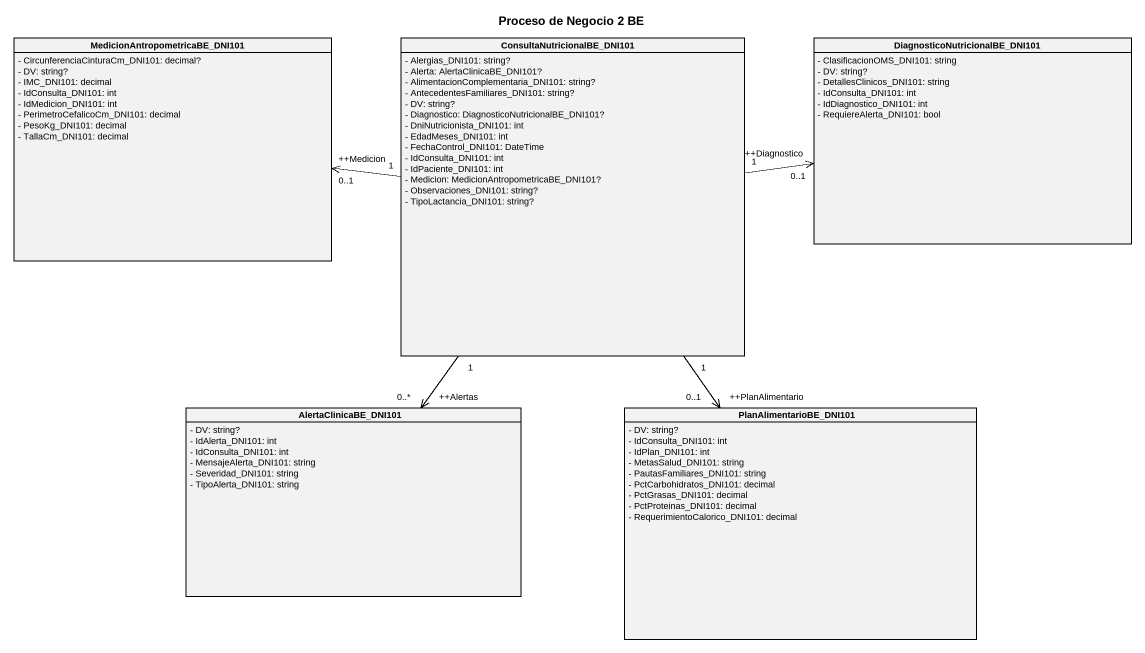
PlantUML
@startuml
title Proceso de Negocio 2 BE
hide circle
hide empty members
skinparam classAttributeIconSize 0
class "MedicionAntropometricaBE_DNI101" as MedicionAntropometricaBE {
  - CircunferenciaCinturaCm_DNI101: decimal?
  - DV: string?
  - IMC_DNI101: decimal
  - IdConsulta_DNI101: int
  - IdMedicion_DNI101: int
  - PerimetroCefalicoCm_DNI101: decimal
  - PesoKg_DNI101: decimal
  - TallaCm_DNI101: decimal
}
class ConsultaNutricionalBE_DNI101 {
  - Alergias_DNI101: string?
  - Alerta: AlertaClinicaBE_DNI101?
  - AlimentacionComplementaria_DNI101: string?
  - AntecedentesFamiliares_DNI101: string?
  - DV: string?
  - Diagnostico: DiagnosticoNutricionalBE_DNI101?
  - DniNutricionista_DNI101: int
  - EdadMeses_DNI101: int
  - FechaControl_DNI101: DateTime
  - IdConsulta_DNI101: int
  - IdPaciente_DNI101: int
  - Medicion: MedicionAntropometricaBE_DNI101?
  - Observaciones_DNI101: string?
  - TipoLactancia_DNI101: string?
}
class "DiagnosticoNutricionalBE_DNI101" as DiagnosticoNutricionalBE {
  - ClasificacionOMS_DNI101: string
  - DV: string?
  - DetallesClinicos_DNI101: string
  - IdConsulta_DNI101: int
  - IdDiagnostico_DNI101: int
  - RequiereAlerta_DNI101: bool
}
class AlertaClinicaBE_DNI101 {
  - DV: string?
  - IdAlerta_DNI101: int
  - IdConsulta_DNI101: int
  - MensajeAlerta_DNI101: string
  - Severidad_DNI101: string
  - TipoAlerta_DNI101: string
}
class PlanAlimentarioBE_DNI101 {
  - DV: string?
  - IdConsulta_DNI101: int
  - IdPlan_DNI101: int
  - MetasSalud_DNI101: string
  - PautasFamiliares_DNI101: string
  - PctCarbohidratos_DNI101: decimal
  - PctGrasas_DNI101: decimal
  - PctProteinas_DNI101: decimal
  - RequerimientoCalorico_DNI101: decimal
}
ConsultaNutricionalBE_DNI101 "1" -left-> "++Medicion\n0..1" MedicionAntropometricaBE
ConsultaNutricionalBE_DNI101 "1" -right-> "++Diagnostico\n0..1" DiagnosticoNutricionalBE
ConsultaNutricionalBE_DNI101 "1" --> "++Alertas\n0..*" AlertaClinicaBE_DNI101
ConsultaNutricionalBE_DNI101 "1" --> "++PlanAlimentario\n0..1" PlanAlimentarioBE_DNI101
@enduml
